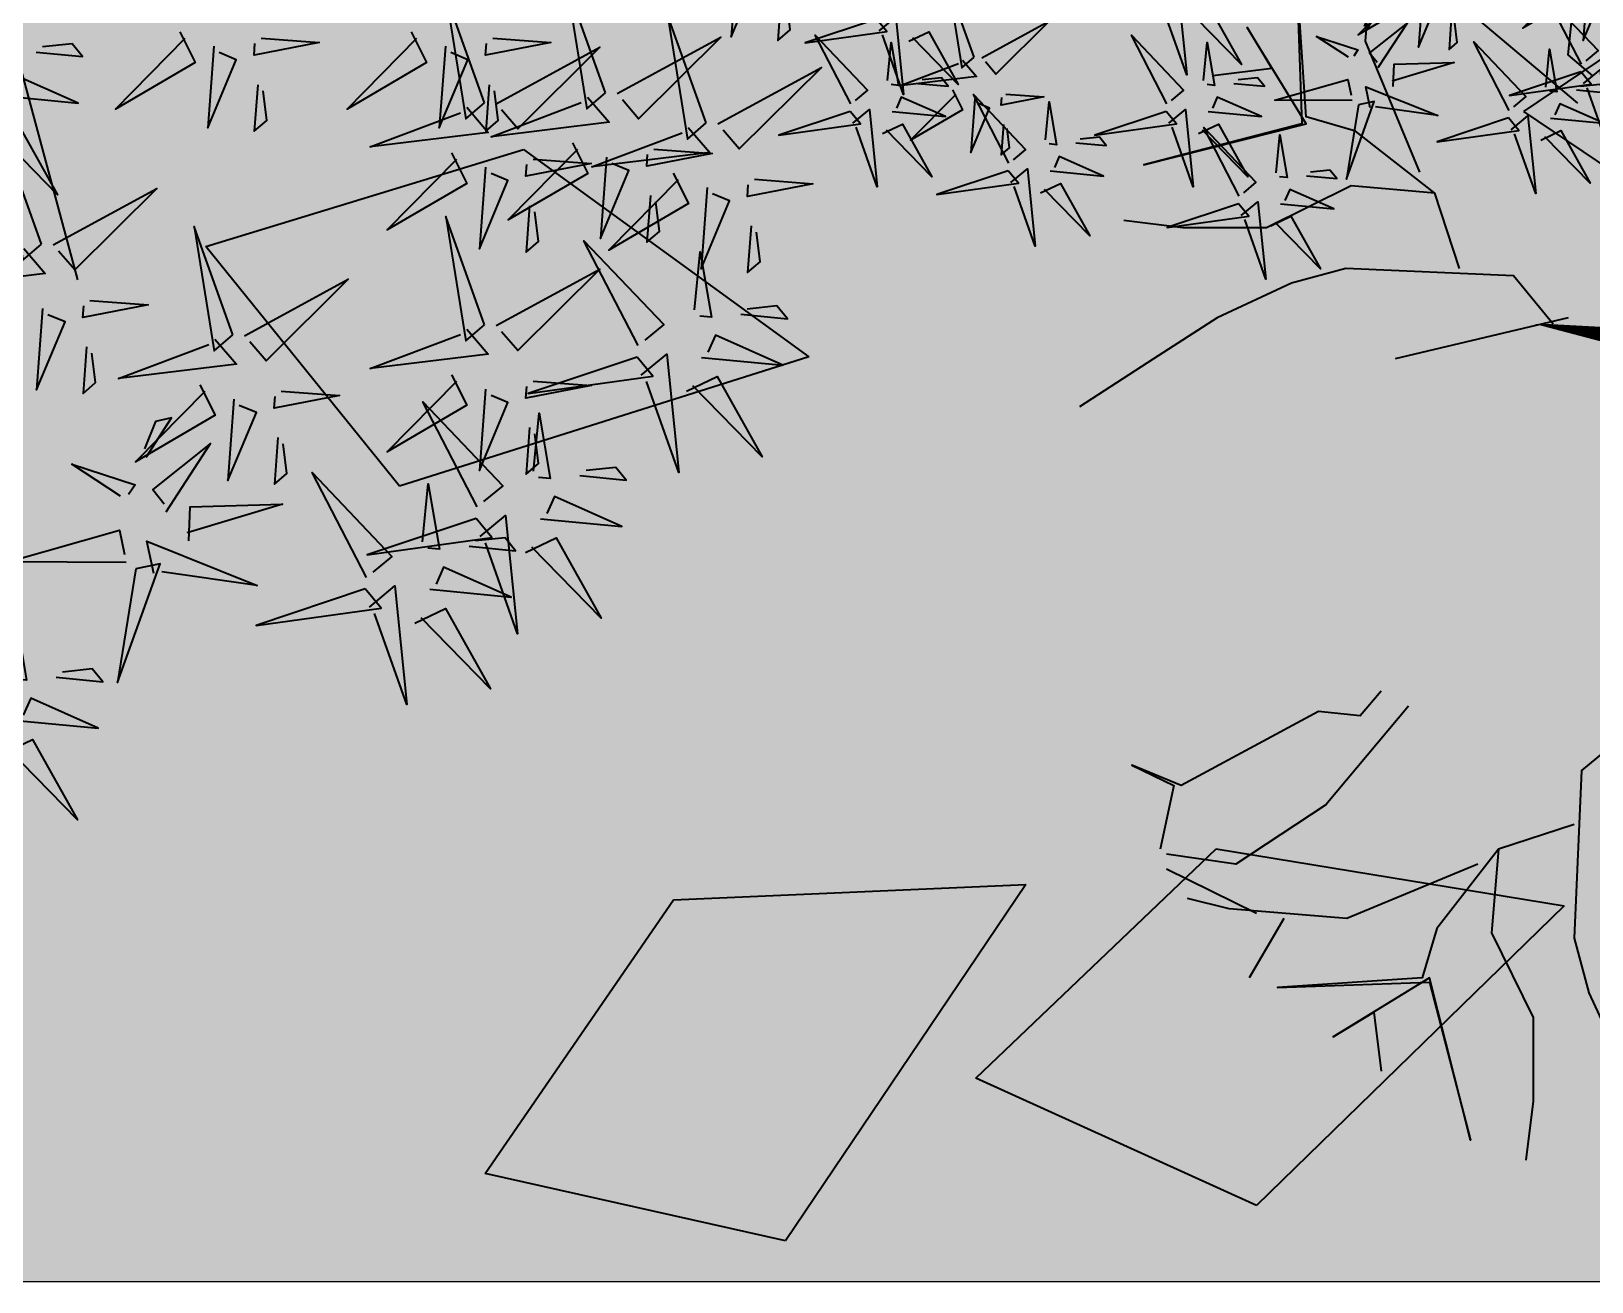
# Model space of a CAD drawing. Header units: millimetres. Extents: x -179928 to 528275, y -469666 to 511935.
# Drawn here: x 236220 to 236774, y 19778 to 20222 of the extents above; entities that cross this region are included whole.
import ezdxf

# ---------------------------------------------------------------- set-up
doc = ezdxf.new("R2010")
doc.units = ezdxf.units.MM
doc.layers.add('ad-Elevation 10', color=8, linetype='Continuous')
doc.layers.add('ad-Verandah', color=33, linetype='Continuous')
doc.layers.add('ad-Landscape', color=94, linetype='Continuous', lineweight=35)
doc.layers.add('ad-Landscape 2', color=7, linetype='Continuous', lineweight=35, true_color=0x264c00)

# ---------------------------------------------------------------- blocks, each defined once
blk = doc.blocks.new('A$C06C421F0')
at = {"layer": 'ad-Landscape'}
for points in [[(366.46, 359.97, 35.98, 14.39, 0), (431.54, 298.66, 14.39, 0.72, 0), (441.94, 232.52, 0, 0, 0), (441.94, 271.88, 0, 0, 0), (524.19, 247.36, 0, 0, 0), (541.37, 252.2, 0, 0, 0), (599.67, 340.29, 0, 0, 0), (579.33, 315.77, 0, 0, 0), (575.71, 359.97, 0, 0, 0), (579.33, 315.77, 0, 0, 0), (541.37, 252.2, 0, 0, 0), (648.03, 286.4, 0, 0, 0), (692.32, 237.36, 0, 0, 0), (648.03, 288.98, 0, 0, 0), (692.32, 301.25, 0, 0, 0), (713.11, 293.82, 0, 0, 0), (692.32, 306.09, 0, 0, 0), (716.27, 347.71, 0, 0, 0), (692.32, 306.09, 0, 0, 0), (719.89, 396.76, 0, 0, 0)], [(359.97, 353.42, 35.98, 14.39, 0), (298.66, 288.34, 14.39, 0.72, 0), (232.52, 277.95, 0, 0, 0), (271.88, 277.95, 0, 0, 0), (247.36, 195.69, 0, 0, 0), (252.2, 178.52, 0, 0, 0), (340.29, 120.22, 0, 0, 0), (315.77, 140.56, 0, 0, 0), (359.97, 144.17, 0, 0, 0), (315.77, 140.56, 0, 0, 0), (252.2, 178.52, 0, 0, 0), (286.4, 71.86, 0, 0, 0), (237.36, 27.57, 0, 0, 0), (288.98, 71.86, 0, 0, 0), (301.25, 27.57, 0, 0, 0), (293.82, 6.78, 0, 0, 0), (306.09, 27.57, 0, 0, 0), (347.71, 3.62, 0, 0, 0), (306.09, 27.57, 0, 0, 0), (396.76, 0, 0, 0, 0)]]:
    blk.add_lwpolyline(points, format="xyseb", dxfattribs=at)
for points in [[(239.94, 277.95), (220.25, 253.99), (137, 250.38), (109.9, 257.61), (73.11, 274.78), (41.49, 295.12), (4.71, 319.07)], [(565.32, 259.62), (575.71, 247.36), (596.5, 249.62), (664.75, 212.83), (689.15, 222.84), (668.36, 212.83), (675.14, 181.21)], [(193.47, 250.38), (181.21, 212.87), (139.59, 209.25), (97.64, 230.04), (56.01, 230.04), (26.65, 226.43)], [(551.76, 252.2), (592.89, 203.15), (637.63, 173.79), (671.98, 178.63)], [(445.1, 247.36), (424.76, 161.53)], [(441.94, 239.94), (465.89, 220.25), (469.51, 137), (462.28, 109.9), (445.1, 73.12), (424.76, 41.49), (400.81, 4.71)], [(181.21, 212.87), (141.84, 182.13), (117.32, 174.9), (112.48, 103.04), (115.06, 178.52), (36.65, 198.86), (117.32, 178.52), (87.96, 130.61), (100.22, 150.95), (70.86, 154.57)], [(173.79, 202.47), (146.68, 137.39), (151.52, 79.09), (156.69, 58.3)], [(469.51, 193.47), (507.02, 181.21), (510.63, 139.59), (489.84, 97.64), (489.84, 56.01), (493.46, 26.65)], [(507.02, 181.21), (537.75, 141.84), (544.98, 117.32), (616.84, 112.48), (541.37, 115.06), (521.03, 36.65), (541.37, 117.32), (589.27, 87.96), (568.93, 100.22), (565.32, 70.86)], [(517.41, 173.79), (582.49, 146.68), (640.79, 151.52), (661.58, 156.69)], [(252.2, 168.12), (203.15, 127), (173.79, 82.25), (178.63, 47.91)], [(259.62, 154.57), (247.36, 144.17), (249.62, 123.38), (212.83, 55.14), (222.84, 30.73), (212.83, 51.52), (181.21, 44.74)], [(146.68, 106.21), (117.32, 89.03)], [(149.27, 92.65), (171.21, 47.91)]]:
    blk.add_lwpolyline(points, dxfattribs=at)
blk = doc.blocks.new('bamboo')
at = {"layer": 'ad-Landscape'}
for points in [[(-1166, 756.5), (-1215.3, 904.1), (-1191.8, 735.2), (-1166, 756.5)], [(-974.8, 702), (-1024.2, 849.6), (-1000.7, 680.7), (-974.8, 702)], [(-1150.2, 755), (-1008.3, 828.6), (-1121.8, 720.5), (-1143.1, 746.4)], [(-1190.3, 750.9), (-1161.9, 716.5), (-1322.1, 700.2), (-1198.9, 743.8)], [(-1212, 689.6), (-1192.2, 648), (-1301.2, 587.1), (-1204.9, 680.9)], [(-999.2, 696.4), (-970.7, 661.9), (-1131, 645.7), (-1007.8, 689.3)], [(-1102, 678.9), (-1023.4, 671.3), (-1112.1, 656.1), (-1110.6, 671.8)], [(-1166.4, 669.3), (-1176.9, 559.2), (-1136.4, 650.5), (-1159.3, 660.7)], [(-1059.9, 523.7), (-1093.8, 494.6), (-1113.3, 654.4), (-1067.1, 532.2)], [(-1020.9, 635), (-1001.1, 593.4), (-1110, 532.6), (-1013.8, 626.4)], [(-1121.7, 544.2), (-1162.9, 523.5), (-1225.9, 631.2), (-1130.2, 536.9)], [(-1108, 616), (-1114, 553.1), (-1096.8, 567.3), (-1100.9, 607.4)], [(-1288.8, 429.3), (-1338.2, 576.9), (-1314.7, 408), (-1288.8, 429.3)], [(-1053.8, 499.5), (-907.2, 551.9), (-1075.6, 524.9), (-1053.8, 499.5)], [(-1273.1, 427.7), (-1131.2, 501.3), (-1244.7, 393.3), (-1266, 419.1)], [(-1141, 498.1), (-1251.3, 506.4), (-1159.2, 467.8), (-1149.5, 490.8)], [(-1055, 483.7), (-978.6, 343.4), (-1088.9, 454.6), (-1063.5, 476.4)], [(-1313.2, 423.7), (-1284.7, 389.2), (-1445, 373), (-1321.8, 416.6)], [(-1193.1, 438.6), (-1256.1, 443.4), (-1241.5, 426.4), (-1201.6, 431.4)], [(-1130.1, 433.9), (-1136.1, 355.2), (-1153.1, 443.6), (-1137.4, 442.4)], [(-1334.9, 362.3), (-1315.1, 320.7), (-1424, 259.8), (-1327.8, 353.7)], [(-1289.2, 342), (-1299.8, 231.9), (-1259.3, 323.3), (-1282.1, 333.4)], [(-1224.9, 351.7), (-1146.2, 344), (-1235, 328.8), (-1233.5, 344.6)], [(-1230.9, 288.8), (-1236.9, 225.9), (-1219.6, 240.1), (-1223.8, 280.1)], [(-1166, 102), (-1215.3, 249.6), (-1191.8, 80.7), (-1166, 102)], [(-1150.2, 100.5), (-1008.3, 174), (-1121.8, 66), (-1143.1, 91.9)], [(-958.2, 110.1), (-929.8, 75.6), (-1090, 59.3), (-966.8, 103)], [(-1357.1, -48), (-1406.5, 99.6), (-1382.9, -69.3), (-1357.1, -48)], [(-1190.3, 96.4), (-1161.9, 61.9), (-1322.1, 45.7), (-1198.9, 89.3)], [(-979.9, 48.7), (-960.1, 7.1), (-1069.1, -53.8), (-972.8, 40.1)], [(-1341.4, -49.5), (-1199.5, 24), (-1312.9, -84), (-1334.3, -58.1)], [(-1212, 35.1), (-1192.2, -6.5), (-1301.2, -67.4), (-1204.9, 26.4)], [(-1102, 24.4), (-1023.4, 16.8), (-1112.1, 1.6), (-1110.6, 17.3)], [(-1166.4, 14.8), (-1176.9, -95.3), (-1136.4, -4), (-1159.3, 6.1)], [(-718.6, -144.5), (-752.5, -173.6), (-772, -13.7), (-725.8, -136)], [(-1108, -38.5), (-1114, -101.4), (-1096.8, -87.2), (-1100.9, -47.1)], [(-1381.4, -53.6), (-1353, -88.1), (-1513.2, -104.3), (-1390.1, -60.7)], [(-556.7, -87.7), (-536.9, -129.3), (-645.8, -190.1), (-549.6, -96.3)], [(-1403.2, -114.9), (-1383.3, -156.5), (-1492.3, -217.4), (-1396.1, -123.6)], [(-1293.1, -125.6), (-1214.5, -133.2), (-1303.2, -148.4), (-1301.7, -132.7)], [(-1143.7, -283.2), (-1143, -123.3), (-1099.9, -274), (-1132.7, -280.9)], [(-712.5, -168.7), (-565.9, -116.3), (-734.3, -143.3), (-712.5, -168.7)], [(-1357.5, -135.2), (-1368, -245.3), (-1327.6, -154), (-1350.4, -143.9)], [(-799.7, -170.1), (-910, -161.8), (-817.9, -200.4), (-808.2, -177.3)], [(-1299.1, -188.5), (-1305.1, -251.4), (-1287.9, -237.2), (-1292, -197.1)], [(-713.7, -184.4), (-637.3, -324.8), (-747.6, -213.6), (-722.2, -191.7)], [(-1053.9, -275.7), (-1010.7, -209.6), (-1038.4, -295.3), (-1051.6, -286.6)], [(-851.8, -229.5), (-914.8, -224.8), (-900.2, -241.7), (-860.3, -236.8)], [(-788.8, -234.2), (-794.8, -313), (-811.8, -224.6), (-796, -225.8)], [(-1152.3, -296.4), (-1306, -271.7), (-1145.4, -329.2), (-1152.3, -296.4)], [(-841.4, -403.5), (-875.3, -432.7), (-894.8, -272.8), (-848.7, -395.1)], [(-1158.7, -320.6), (-1114.9, -311.4), (-1174.8, -460.8), (-1156.4, -331.5)], [(-903.2, -383.1), (-944.4, -403.7), (-1007.5, -296), (-911.7, -390.3)], [(-1000.9, -310.2), (-948, -344.7), (-952.6, -322.9), (-990, -307.9)], [(-1075.2, -337.2), (-982.6, -397.6), (-1044.7, -319.4), (-1064.3, -334.9)], [(-1114.4, -368.3), (-1068.3, -370), (-1064.9, -494.8), (-1103.4, -366)], [(-835.4, -427.8), (-688.8, -375.4), (-857.2, -402.4), (-835.4, -427.8)], [(-922.6, -429.1), (-1032.9, -420.9), (-940.7, -459.5), (-931.1, -436.4)], [(-836.6, -443.5), (-760.1, -583.9), (-870.5, -472.6), (-845, -450.8)], [(-1179.6, -607.1), (-1229, -459.4), (-1205.5, -628.4), (-1179.6, -607.1)], [(-974.6, -488.6), (-1037.7, -483.9), (-1023.1, -500.8), (-983.1, -495.9)], [(-911.6, -493.3), (-917.6, -572.1), (-934.7, -483.7), (-918.9, -484.8)], [(-1163.9, -608.6), (-1022, -535), (-1135.5, -643.1), (-1156.8, -617.2)], [(-425.4, -669.4), (-466.6, -690.1), (-529.7, -582.4), (-433.9, -676.7)], [(-1204, -612.6), (-1175.5, -647.1), (-1335.8, -663.4), (-1212.6, -619.7)], [(-1084.1, -757), (-1133.4, -609.4), (-1109.9, -778.4), (-1084.1, -757)], [(-827.8, -744.4), (-861.7, -773.6), (-881.2, -613.7), (-835.1, -736)], [(-527.4, -744.4), (-561.3, -773.6), (-580.8, -613.7), (-534.7, -736)], [(-889.6, -724), (-930.8, -744.6), (-993.8, -636.9), (-898.1, -731.2)], [(-589.2, -724), (-630.4, -744.6), (-693.5, -636.9), (-597.7, -731.2)], [(-1225.7, -674), (-1205.9, -715.6), (-1314.8, -776.5), (-1218.6, -682.6)], [(-1180, -694.3), (-1190.5, -804.4), (-1150.1, -713.1), (-1172.9, -702.9)], [(-1115.6, -684.7), (-1037, -692.3), (-1125.7, -707.5), (-1124.2, -691.8)], [(-1068.3, -758.6), (-926.4, -685), (-1039.9, -793.1), (-1061.2, -767.2)], [(-821.7, -768.6), (-675.1, -716.3), (-843.5, -743.3), (-821.7, -768.6)], [(-444.7, -715.5), (-555, -707.2), (-462.9, -745.8), (-453.2, -722.8)], [(-521.3, -768.6), (-374.8, -716.3), (-543.2, -743.3), (-521.3, -768.6)], [(-1121.6, -747.6), (-1127.7, -810.5), (-1110.4, -796.3), (-1114.5, -756.2)], [(-1108.4, -762.6), (-1079.9, -797.1), (-1240.2, -813.4), (-1117, -769.7)], [(-908.9, -770), (-1019.2, -761.8), (-927.1, -800.3), (-917.4, -777.3)], [(-608.6, -770), (-718.8, -761.8), (-626.7, -800.3), (-617.1, -777.3)], [(-513.8, -908.1), (-547.7, -937.2), (-567.2, -777.3), (-521, -899.6)], [(-496.8, -774.9), (-559.8, -770.2), (-545.3, -787.1), (-505.3, -782.2)], [(-433.8, -779.7), (-439.8, -858.4), (-456.8, -770), (-441.1, -771.2)], [(-822.9, -784.4), (-746.5, -924.8), (-856.8, -813.5), (-831.4, -791.7)], [(-575.6, -887.6), (-616.8, -908.3), (-679.8, -800.6), (-584, -894.9)], [(-522.5, -784.4), (-446.1, -924.8), (-556.4, -813.5), (-531, -791.7)], [(-1130.1, -824), (-1110.3, -865.6), (-1219.3, -926.5), (-1123, -832.6)], [(-1084.5, -844.3), (-1095, -954.4), (-1054.5, -863.1), (-1077.3, -852.9)], [(-1020.1, -834.7), (-941.4, -842.3), (-1030.2, -857.5), (-1028.7, -841.8)], [(-961, -829.5), (-1024, -824.8), (-1009.5, -841.7), (-969.5, -836.8)], [(-898, -834.2), (-904, -913), (-921, -824.6), (-905.3, -825.7)], [(-865.6, -975.2), (-915, -827.6), (-891.5, -996.5), (-865.6, -975.2)], [(-660.6, -829.5), (-723.6, -824.8), (-709.1, -841.7), (-669.1, -836.8)], [(-597.6, -834.2), (-603.6, -913), (-620.7, -824.6), (-604.9, -825.7)], [(-507.7, -932.3), (-361.1, -879.9), (-529.5, -906.9), (-507.7, -932.3)], [(-1026.1, -897.6), (-1032.1, -960.5), (-1014.9, -946.3), (-1019, -906.2)], [(-849.9, -976.7), (-708, -903.2), (-821.4, -1011.2), (-842.8, -985.4)], [(-594.9, -933.7), (-705.2, -925.4), (-613.1, -964), (-603.4, -940.9)], [(-554.7, -1044.4), (-588.6, -1073.6), (-608.1, -913.7), (-562, -1036)], [(-616.5, -1023.9), (-657.7, -1044.6), (-720.8, -936.9), (-625, -1031.2)], [(-508.9, -948), (-432.5, -1088.4), (-542.8, -977.2), (-517.4, -955.3)], [(-889.9, -980.8), (-861.5, -1015.3), (-1021.7, -1031.5), (-898.6, -987.9)], [(-647, -993.1), (-710, -988.4), (-695.4, -1005.3), (-655.5, -1000.4)], [(-584, -997.8), (-590, -1076.6), (-607, -988.2), (-591.3, -989.4)], [(-548.6, -1068.6), (-402.1, -1016.3), (-570.5, -1043.2), (-548.6, -1068.6)], [(-911.7, -1042.2), (-891.9, -1083.8), (-1000.8, -1144.6), (-904.6, -1050.8)], [(-801.6, -1052.8), (-723, -1060.4), (-811.7, -1075.7), (-810.2, -1059.9)], [(-866, -1062.5), (-876.5, -1172.5), (-836.1, -1081.2), (-858.9, -1071.1)], [(-635.9, -1070), (-746.1, -1061.7), (-654, -1100.3), (-644.4, -1077.3)], [(-549.8, -1084.4), (-473.4, -1224.8), (-583.8, -1113.5), (-558.3, -1091.7)], [(-807.6, -1115.7), (-813.6, -1178.6), (-796.4, -1164.4), (-800.5, -1124.4)], [(-321.9, -1110.9), (-432.1, -1102.7), (-340, -1141.2), (-330.3, -1118.2)], [(-687.9, -1129.5), (-751, -1124.7), (-736.4, -1141.7), (-696.4, -1136.8)], [(-624.9, -1134.2), (-630.9, -1213), (-648, -1124.6), (-632.2, -1125.7)], [(-373.9, -1170.4), (-436.9, -1165.7), (-422.4, -1182.6), (-382.4, -1177.7)]]:
    blk.add_lwpolyline(points, dxfattribs=at)
at = {"layer": 'ad-Landscape 2'}
blk.add_line((-470.6, -139.1), (-761.2, -217.2), dxfattribs=at)
for points in [[(-511, -108), (-521.6, -218), (-481.1, -126.7), (-503.9, -116.6)], [(-452.7, -161.2), (-458.7, -224.1), (-441.4, -209.9), (-445.5, -169.8)], [(-425.4, -355.8), (-466.6, -376.5), (-529.7, -268.8), (-433.9, -363.1)], [(-444.7, -401.9), (-555, -393.6), (-462.9, -432.2), (-453.2, -409.1)], [(-496.8, -461.3), (-559.8, -456.6), (-545.3, -473.5), (-505.3, -468.6)], [(-433.8, -466), (-439.8, -544.8), (-456.8, -456.4), (-441.1, -457.6)]]:
    blk.add_lwpolyline(points, dxfattribs=at)
blk = doc.blocks.new('zw$6CCD')
at = {"transparency": 33554559}
h = blk.add_hatch(dxfattribs=at)
h.set_pattern_fill('GRASS', color=74, angle=90)
h.set_pattern_definition([(180, (12995, -15735), (-17.96051, -17.96051), [4.7625, -31.15852]), (135, (12995, -15735), (-17.96051, -17.96051), [4.7625, -20.6375]), (225, (12995, -15735), (17.96051, -17.96051), [4.7625, -20.6375])])
h.paths.add_polyline_path([(9620, -15740), (9620, -14830), (14550, -14830), (14550, -15740)])
h = blk.add_hatch(color=256, dxfattribs=at)
h.dxf.hatch_style = 1
h.set_gradient(color1=(153, 204, 0), color2=(63, 127, 0), tint=1, name='INVSPHERICAL')
h.paths.add_polyline_path([(9620, -15740), (9620, -14830), (14550, -14830), (14550, -15740)])
at = {"layer": 'ad-Elevation 10'}
blk.add_lwpolyline([(9620, -15740), (9620, -14830), (14550, -14830), (14550, -15740)], close=True, dxfattribs=at)
at = {"layer": 'ad-Landscape', "linetype": 'Continuous', "rotation": 89.99999999999999}
for p, xscale, yscale, zscale in [((13437.05, -15185.03), 0.2620739326953535, 0.2620739326953535, 0.2620739326953535), ((13897.85, -15124.89), 0.171360081536486, 0.171360081536486, 0.171360081536486)]:
    blk.add_blockref('bamboo', p, dxfattribs=dict(at, xscale=xscale, yscale=yscale, zscale=zscale))
at = {"layer": 'ad-Landscape', "xscale": -0.7144563243118911, "yscale": 0.7144563243118911, "zscale": 0.7144563243118911, "rotation": 270}
blk.add_blockref('A$C06C421F0', (13846.29, -15715.94), dxfattribs=at)
blk = doc.blocks.new('1625_West Villa')
at = {"layer": 'ad-Verandah'}
blk.add_blockref('zw$6CCD', (0, 13620), dxfattribs=at)
blk = doc.blocks.new("All Plot's Villa Plans")
at = {"ltscale": 5}
blk.add_blockref('1625_West Villa', (222742.28, 21898.27), dxfattribs=at)
blk = doc.blocks.new('qerfefr')
at = {"layer": 'ad-Landscape', "color": 70, "ltscale": 1.622888}
for p, q in [((260794.23748, 1945719.98207, 129.91352), (260794.35533, 1945719.98571, 129.91352)), ((260794.35533, 1945719.98571, 129.91352), (260794.43385, 1945719.88823, 129.91352)), ((260794.28151, 1945719.88199, 129.91352), (260794.23748, 1945719.98207, 129.91352)), ((260794.70148, 1945719.90572, 129.91352), (260794.81315, 1945719.94358, 129.91352)), ((260794.77279, 1945719.82283, 129.91352), (260794.70148, 1945719.90572, 129.91352)), ((260794.43385, 1945719.88823, 129.91352), (260794.28151, 1945719.88199, 129.91352)), ((260794.24691, 1945719.63869, 129.91352), (260794.33696, 1945719.7148, 129.91352)), ((260794.33696, 1945719.7148, 129.91352), (260794.45906, 1945719.68725, 129.91352)), ((260794.45906, 1945719.68725, 129.91352), (260794.34361, 1945719.58767, 129.91352)), ((260794.42389, 1945719.62557, 129.91352), (260794.52755, 1945719.68175, 129.91352)), ((260794.52755, 1945719.68175, 129.91352), (260794.64148, 1945719.6299, 129.91352)), ((260794.34361, 1945719.58767, 129.91352), (260794.24691, 1945719.63869, 129.91352)), ((260794.64148, 1945719.6299, 129.91352), (260794.50817, 1945719.55592, 129.91352)), ((260794.50817, 1945719.55592, 129.91352), (260794.42389, 1945719.62557, 129.91352))]:
    blk.add_line(p, q, dxfattribs=at)
blk = doc.blocks.new('zw$E387')
at = {"color": 6, "xscale": 999.9541051248865, "yscale": 999.9541051248865, "zscale": 999.9541051248865, "rotation": 15.20137085992778}
blk.add_blockref('qerfefr', (258746960.72, -1945913660.3, 863551.85), dxfattribs=at)

msp = doc.modelspace()

# ---------------------------------------------------------------- block references
at = {"ltscale": 5}
msp.add_blockref("All Plot's Villa Plans", (0, 0), dxfattribs=at)

# ---------------------------------------------------------------- next in the draw order: block references
msp.add_blockref('zw$E387', (0, 0), dxfattribs=at)

doc.saveas('drawing.dxf')
